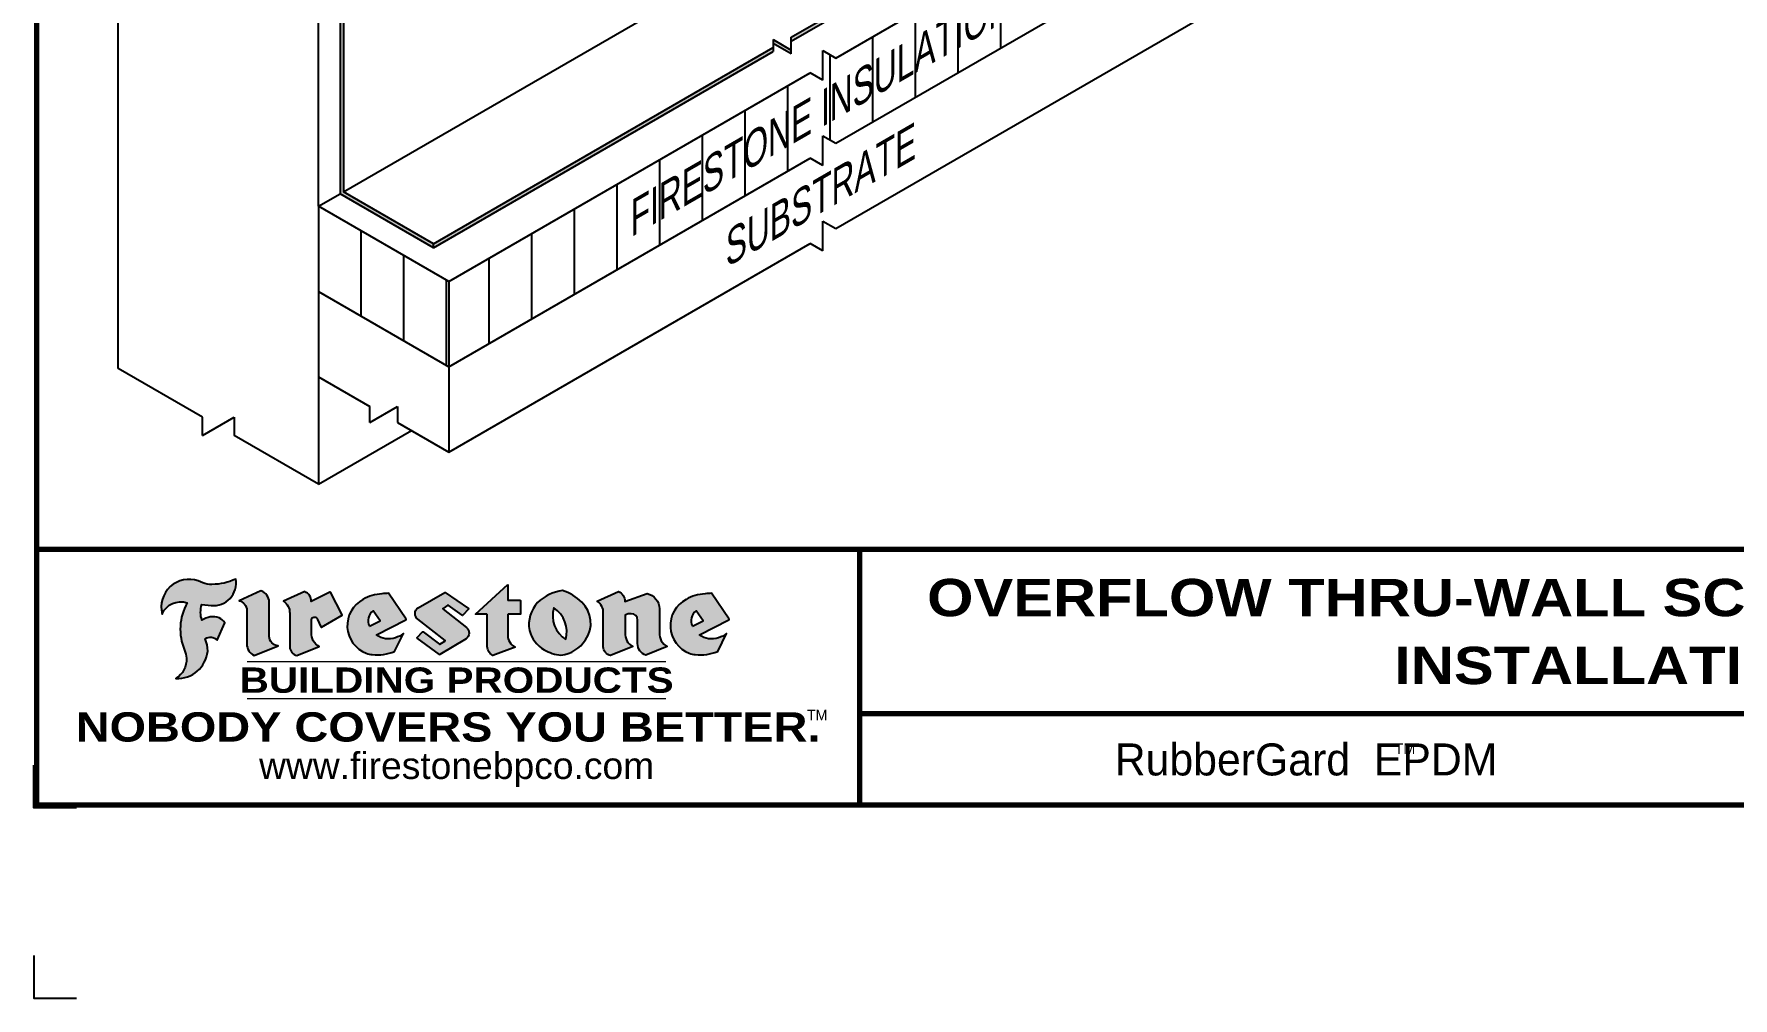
# Model space of a CAD drawing. Header units: inches. Extents: x 277.4 to 297.5, y 38.5 to 55.2.
# Drawn here: x 277.45 to 287.41, y 38.45 to 44.1 of the extents above; entities that cross this region are included whole.
import ezdxf
from ezdxf.enums import TextEntityAlignment as Align

# ---------------------------------------------------------------- set-up
doc = ezdxf.new("R2010")
doc.units = ezdxf.units.IN
doc.header["$MEASUREMENT"] = 0
doc.layers.get('0').update_dxf_attribs({"linetype": 'CONTINUOUS'})
doc.layers.get('DEFPOINTS').update_dxf_attribs({"linetype": 'CONTINUOUS'})
for name, color, linetype in [('FSBP-ANNO-NOTE', 7, 'CONTINUOUS'), ('FSBP-INSULATION', 7, 'CONTINUOUS'), ('FSBP-MEMBRANE', 7, 'CONTINUOUS'), ('FSBP-SUBSTRATE-GENERIC', 9, 'CONTINUOUS'), ('FSBP-TTLB', 7, 'CONTINUOUS'), ('FSBP-TTLB-BORDER', 7, 'CONTINUOUS'), ('FSBP-TTLB-TEXT', 7, 'CONTINUOUS'), ('FSBP-WALL-CURB', 9, 'CONTINUOUS')]:
    doc.layers.add(name, color=color, linetype=linetype)
doc.styles.add('FSBP_ARIAL', font='arial.ttf')
doc.styles.add('FSBP_ARIAL_BOLD', font='')
doc.styles.add('FSBP_ARIAL_NAR', font='ARIALN.TTF')
doc.styles.add('FSBP_BANKGOTHIC', font='bgothm.ttf')
doc.styles.get('FSBP_ARIAL_BOLD').set_extended_font_data('Arial Black')

# ---------------------------------------------------------------- blocks, each defined once
blk = doc.blocks.new('TTLB-EPDM_2')
at = {"layer": 'FSBP-TTLB-TEXT'}
h = blk.add_hatch(color=1, dxfattribs=at)
edge = h.paths.add_edge_path()
edge.add_arc((1.037309769669573, -0.1982514792917306), 0.1319107607348553, 264.0410451462098, 370.3106169565175)
edge.add_arc((1.027551646585694, 0.1214293576525799), 0.3273056962876235, 270.05058356628535, 295.23459397187514, ccw=False)
edge.add_arc((1.022801957313345, -0.06680179986895154), 0.1391656561713503, 249.3281275763668, 272.0749124149863, ccw=False)
edge.add_line((0.9736743133014443, -0.1970076156048179), (0.9474927838574558, -0.1852745150568325))
edge.add_arc((0.8939498971398288, -0.3394262635682071), 0.1631857907024099, 70.84590087378872, 194.3325259843273)
edge.add_arc((0.8444260109029493, -0.4259936440910768), 0.1179914261095279, 70.96950098067128, 156.9641407594482, ccw=False)
edge.add_arc((1.153141409296894, -0.4684497516079468), 0.3110405457095052, 150.3231137483159, 203.2084295854517)
edge.add_arc((0.7562495500622943, -0.6412608153899899), 0.1218587156617311, 0.8849157075190988, 24.34668939894999, ccw=False)
edge.add_arc((0.7493781665697374, -0.6475258110744375), 0.1289731377238325, -58.36655102076742, 3.6216782311386737, ccw=False)
edge.add_arc((0.8256699029544474, -0.5792158350996106), 0.1783301886510354, 267.2205474105585, 354.1381621173521)
edge.add_arc((0.7903121048625305, -0.6011409294291745), 0.212787892960859, 0.9996158580669322, 21.00503380861244)
edge.add_arc((1.01880712263941, -0.5666691048185161), 0.05136395668415847, 40.82117713173261, 125.52727787225791, ccw=False)
edge.add_line((1.057676976260041, -0.5330924682126437), (1.102776947655911, -0.4308018311949837))
edge.add_arc((1.040858222524664, -0.4699705673995949), 0.07326744446031509, 32.31675181867256, 66.31481236598174)
edge.add_arc((1.032262518825329, -0.5063316993097662), 0.1102246948011782, 69.8179132332389, 125.254734720681)
edge.add_arc((1.127708877207287, -0.368959353531244), 0.1659710644737306, 164.1569669952081, 196.5811013160487, ccw=False)
edge.add_line((0.9680425188342383, -0.3236487780942383), (1.023615334387159, -0.3294494641845773))
h = blk.add_hatch(color=1, dxfattribs=at)
edge = h.paths.add_edge_path()
edge.add_line((1.275239419159561, -0.6223407783464694), (1.415345367376062, -0.5660418822574371))
edge.add_arc((1.421019305783958, -0.5090099247487757), 0.05731350411836949, 181.9717871001989, 264.31851000495806, ccw=False)
edge.add_line((1.363739737527226, -0.5109819325197265), (1.363412352251203, -0.3102363679013962))
edge.add_arc((1.294263659668751, -0.3103491388303989), 0.06914878453844908, 0.0934405599591014, 72.42834396969012)
edge.add_line((1.315139561173908, -0.2444268274366692), (1.186839444240604, -0.3024209471341379))
edge.add_arc((1.175246268095289, -0.3585110609420917), 0.05727567197445628, -0.017399788185912257, 78.322067691347, ccw=False)
edge.add_line((1.232521937428658, -0.3585284546236807), (1.232574268422297, -0.555126496687123))
edge.add_arc((1.305699496415486, -0.5558575689677219), 0.07312888236350451, 179.4272023230205, 245.3845503102953)
h = blk.add_hatch(color=1, dxfattribs=at)
edge = h.paths.add_edge_path()
edge.add_line((1.792026821926584, -0.3839679064720229), (1.722158956877934, -0.2518542302253621))
edge.add_arc((1.720119655279638, -0.2529327078887852), 0.002306916790721817, 27.87197133405656, 117.3766794470751)
edge.add_line((1.719058846382097, -0.250884159729182), (1.610638460368705, -0.3070279753467702))
edge.add_arc((1.547088841662962, -0.3061026658494403), 0.06355635479880145, 359.165808011073, 425.8793658831422)
edge.add_line((1.573061729235633, -0.2480956029480268), (1.446879247402876, -0.3051325108639702))
edge.add_arc((1.407812067100189, -0.370357133046621), 0.07602957263902092, -3.441403975725109, 59.07992244284969, ccw=False)
edge.add_line((1.483704536400296, -0.3749210150788969), (1.483704536400296, -0.5723838140635706))
edge.add_arc((1.54053746518044, -0.568254406115083), 0.05698275005415228, 184.1557352478595, 255.3066498366543)
edge.add_line((1.526084036778343, -0.6233736605654059), (1.657291340682093, -0.570650514527486))
edge.add_arc((1.688298576827198, -0.5021390388423987), 0.0752015358480571, 207.5160880841914, 245.649226723163, ccw=False)
edge.add_arc((1.721050197024907, -0.4914488168456328), 0.1093332836229113, 179.4823365255141, 204.5537900001094, ccw=False)
edge.add_line((1.611721375809452, -0.4904610114968335), (1.611721375809452, -0.4126404716788983))
edge.add_arc((1.628589765097195, -0.414159299036043), 0.01693662875851176, 28.356188110622725, 174.8549701683585, ccw=False)
edge.add_arc((1.627340435522395, -0.4197189881350504), 0.02111886817708033, 22.216893572439517, 40.10213956426492, ccw=False)
edge.add_line((1.646891420738257, -0.4117336534413738), (1.666638796144639, -0.4549750258192233))
edge.add_arc((1.668737246926742, -0.4540167099035481), 0.002306916790685496, 204.545128184284, 299.6323508190091)
edge.add_line((1.669877862091766, -0.4560219186518992), (1.791128135493295, -0.3870515928837648))
edge.add_line((1.791128135493295, -0.3870515928837648), (1.792026821926584, -0.3839679064720229))
h = blk.add_hatch(color=1, dxfattribs=at)
h.paths.add_polyline_path([(2.063388732080512, -0.2583237030618903, 0.02524281661523788), (2.025024361750752, -0.2610532129309178, 0.1213611957758757), (1.901773912052249, -0.3008158885520373, 0.6151668103976068), (1.93274136141747, -0.6099060679591872, 0.05306812109568645), (1.967936229862175, -0.617865745600497, 0.1150932231766138), (2.099126721549737, -0.5994933789882708), (2.151195569562105, -0.4944891916583316, -0.08755405562188731), (2.104230609512001, -0.5187113292177372, -0.265591761123442), (1.992692314386659, -0.5010701623316862), (2.165347897647223, -0.4141184325909109, 0.4518949533370738), (2.166222728871162, -0.4107679608846269)])
h.paths.add_polyline_path([(2.014217313945437, -0.4188965037300676), (1.951113654018855, -0.4515330109460507, -0.3720533890450154), (1.973177450672722, -0.3607130665457561)], flags=16)
h = blk.add_hatch(color=1, dxfattribs=at)
edge = h.paths.add_edge_path()
edge.add_arc((2.260407392426802, -0.3775796671688782), 0.04152450223225729, 123.20805433950699, 232.2027298779723, ccw=False)
edge.add_line((2.237665217914071, -0.3428366421988329), (2.393535971665983, -0.2540943745380986))
edge.add_arc((2.394677353533142, -0.2560991469722482), 0.002306916790741334, 55.64644466176611, 119.65426054492559, ccw=False)
edge.add_line((2.395979141996861, -0.2541946229174954), (2.531809646140459, -0.3470380726374032))
edge.add_arc((2.530468902927946, -0.3489153772789875), 0.002306916790700397, -42.731101238422525, 54.4661353739603, ccw=False)
edge.add_line((2.532163440279987, -0.3504807552658491), (2.498457913851155, -0.3869673252714421))
edge.add_arc((2.496763376499139, -0.3854019472845934), 0.002306916790672934, 233.7527076894875, 317.26889876138785, ccw=False)
edge.add_line((2.495399362263356, -0.38726241234572), (2.413849913492982, -0.3274738082119626))
edge.add_arc((2.412485899257181, -0.3293342732731342), 0.002306916790720064, 53.75270768979358, 124.4135619297835)
edge.add_line((2.41118211687575, -0.3274311136421062), (2.382933981293377, -0.346782838468144))
edge.add_arc((2.38423776367478, -0.3486859980991606), 0.002306916790694898, 124.4135619293799, 231.8459020253626)
edge.add_line((2.382812599816248, -0.3505000469010184), (2.519899969301207, -0.4581994452042721))
edge.add_arc((2.494247019847682, -0.4908523236374461), 0.04152450223225742, -55.21225898295222, 51.84590202520428, ccw=False)
edge.add_line((2.517938320565804, -0.5249552055672808), (2.364434947484597, -0.6179520922513717))
edge.add_arc((2.36323960192349, -0.6159790200102006), 0.002306916790726996, 233.2955624372927, 301.20872157023314, ccw=False)
edge.add_line((2.361860787187538, -0.6178285429225383), (2.231266621301074, -0.5204709167214361))
edge.add_arc((2.232647938930649, -0.5186232623475259), 0.002306916790697672, 135.5134179846393, 233.21798691998708, ccw=False)
edge.add_line((2.231002150870836, -0.5170067083764565), (2.262839375599356, -0.4845937328397696))
edge.add_arc((2.264485163659225, -0.4862102868108537), 0.002306916790748497, 53.0352839999411, 135.513417985369, ccw=False)
edge.add_line((2.265872365996302, -0.4843670465239001), (2.361834678328762, -0.5565872257804898))
edge.add_arc((2.363221880665761, -0.5547439854936304), 0.002306916790627066, 233.0352840000685, 302.2362632414394)
edge.add_line((2.36445241715569, -0.5566953042850713), (2.39428499383348, -0.5378823484768844))
edge.add_arc((2.393054457343549, -0.5359310296853765), 0.002306916790685166, 302.2362632406177, 412.2027298768422)
edge.add_line((2.394468296066179, -0.5341081404551886), (2.234958295420142, -0.4103916733127022))
h = blk.add_hatch(color=1, dxfattribs=at)
edge = h.paths.add_edge_path()
edge.add_line((2.763460561272041, -0.2072496393923444), (2.763460561272041, -0.2969520779963801))
edge.add_arc((2.765767478062699, -0.2969520779963943), 0.00230691679065842, 179.9999999996471, 269.9999999996471)
edge.add_line((2.765767478062685, -0.2992589947870528), (2.835417693520355, -0.2992589947870528))
edge.add_arc((2.835417693520355, -0.3015659115777538), 0.002306916790701052, 0, 90, ccw=False)
edge.add_line((2.837724610311056, -0.3015659115777538), (2.837724610311056, -0.3790761307453892))
edge.add_arc((2.83541769352037, -0.3790761307453749), 0.002306916790686842, 269.99999999964706, 359.99999999964706, ccw=False)
edge.add_line((2.835417693520355, -0.3813830475360618), (2.765767478062685, -0.3813830475360618))
edge.add_arc((2.765767478062699, -0.3836899643267202), 0.00230691679065842, 90.00000000035294, 180.0000000003529)
edge.add_line((2.763460561272041, -0.3836899643267344), (2.763460561272041, -0.5033995910642801))
edge.add_arc((2.836735953378943, -0.5071368822038516), 0.07337063740681413, 177.0802527808789, 245.3249543133826)
edge.add_line((2.806105814540615, -0.5738080530967267), (2.674529557384915, -0.6226036013049594))
edge.add_arc((2.708610405062069, -0.564298408791804), 0.06753517344606039, 177.0345319916277, 239.6926428024901, ccw=False)
edge.add_line((2.641165668230087, -0.560804539009709), (2.641165668230087, -0.3836899643267344))
edge.add_arc((2.638858751439429, -0.3836899643267202), 0.00230691679065842, 359.9999999996471, 449.999999999647)
edge.add_line((2.638858751439443, -0.3813830475360618), (2.572857950769389, -0.3813830475360618))
edge.add_line((2.572857950769389, -0.3813830475360618), (2.763460561272041, -0.2072496393923444))
h = blk.add_hatch(color=1, dxfattribs=at)
edge = h.paths.add_edge_path(flags=16)
edge.add_arc((2.940363509127394, -0.4847985213681437), 0.1684614578629418, 344.5558804047865, 417.0140046669545)
edge.add_arc((3.194458079644619, -0.3883534532477785), 0.1684614578629414, 164.5558804047864, 237.0140046669546)
edge = h.paths.add_edge_path()
edge.add_arc((3.069375116502199, -0.4399344555144872), 0.1828726885096673, 136.0914512150047, 191.213418978326)
edge.add_arc((3.064939550433406, -0.4318234379590333), 0.1803148804748503, 194.0167254156723, 240.6663730831859)
edge.add_arc((3.098047041778981, -0.3845058757092554), 0.2378525180183701, 239.2975390661776, 264.2889872773176)
edge.add_arc((3.04884478212623, -0.4190232383793012), 0.203760689247156, 277.1986764832036, 326.503572961274)
edge.add_arc((3.077739326803546, -0.4341046616465112), 0.171374865791709, 325.3768876809902, 406.3828327799087)
edge.add_arc((3.011839488065919, -0.4896144380417797), 0.2571945645850002, 44.28462553519766, 73.82901434867304)
edge.add_arc((3.117152499586992, -0.4983433120546693), 0.2579560664039132, 97.50292863483666, 134.1039137579027)
h = blk.add_hatch(color=1, dxfattribs=at)
edge = h.paths.add_edge_path()
edge.add_line((3.322690228557462, -0.5721896537377091), (3.322690228557462, -0.3749210150788969))
edge.add_arc((3.246797759257384, -0.3703571330465745), 0.076029572638996, 356.5585960242387, 419.0799224428129)
edge.add_line((3.285864939560099, -0.3051325108639702), (3.412047421392799, -0.2480956029480268))
edge.add_arc((3.386074533820159, -0.3061026658494941), 0.06355635479883807, 0.3962622833877276, 65.87936588318718, ccw=False)
edge.add_line((3.449629368605429, -0.3056631084210863), (3.580526418688805, -0.2593848434574539))
edge.add_arc((3.555744121700958, -0.3530904070730321), 0.09692726601172152, 2.366977007666776, 75.18615851992018, ccw=False)
edge.add_line((3.652588689330287, -0.3490873311063041), (3.652588689330287, -0.4883770011386872))
edge.add_arc((3.761877549389556, -0.4914934052703811), 0.1093332836229047, 178.3666365323574, 204.5537900000422)
edge.add_arc((3.729125929191727, -0.5021836272670953), 0.07520153584796169, 207.5160880841711, 245.2240541443093)
edge.add_line((3.697611150971852, -0.5704631245385627), (3.572585913552643, -0.6207021253773775))
edge.add_arc((3.59534718600759, -0.5526356419907701), 0.07177131519198746, 180.3328587115751, 251.51018566665869, ccw=False)
edge.add_line((3.523577081955409, -0.5530525936986663), (3.523577081955409, -0.4153032515383615))
edge.add_arc((3.486319529276879, -0.4148773504126441), 0.0372599868942854, 359.3450650296066, 449.0500281941028)
edge.add_arc((3.482769874121713, -0.4419622099033496), 0.06447454900600783, 86.29402372314017, 119.8211331593848)
edge.add_line((3.450707067966732, -0.3860252459975726), (3.450707067966732, -0.4904610114968335))
edge.add_arc((3.560035889182251, -0.491448816845647), 0.1093332836229751, 179.4823365255069, 204.5537900001023)
edge.add_arc((3.527284268984408, -0.5021390388424952), 0.07520153584796385, 207.5160880841699, 245.6492267231416)
edge.add_line((3.496277032839316, -0.570650514527486), (3.365069728935509, -0.6233736605654059))
edge.add_arc((3.37950248606194, -0.5682868177318081), 0.05694615642555727, 183.9298782390169, 255.318496325343, ccw=False)
h = blk.add_hatch(color=1, dxfattribs=at)
h.paths.add_polyline_path([(3.957695472291277, -0.2583237030618903, 0.02524281661523822), (3.919331101961575, -0.2610532129309178, 0.1085638477195505), (3.807890832595604, -0.2939221658134414, 0.6425897848490651), (3.827048101628293, -0.6099060679591872, 0.05306812109569052), (3.862242970072884, -0.617865745600497, 0.1150932231766133), (3.993433461760503, -0.5994933789882708), (4.045502309772871, -0.4944891916583316, -0.08755405562189084), (3.998537349722767, -0.5187113292177372, -0.2655917611234366), (3.886999054597368, -0.5010701623316862), (4.059654637857989, -0.4141184325909109, 0.4518949533370731), (4.060529469081928, -0.4107679608846269)])
h.paths.add_polyline_path([(3.90852405415626, -0.4188965037300676), (3.845420394229677, -0.4515330109460507, -0.3720533890450147), (3.867484190883488, -0.3607130665457561)], flags=16)
at = {"layer": 'DEFPOINTS', "color": 1}
blk.add_lwpolyline([(0.234375, -1.515625), (-0.015625, -1.515625), (-0.015625, -1.265625)], dxfattribs=at)
at = {"layer": 'DEFPOINTS', "linetype": 'Continuous', "ltscale": 1.75}
blk.add_lwpolyline([(-0.015625, -2.380833333333342), (-0.015625, -2.630833333333342), (0.234375, -2.630833333333342)], dxfattribs=at)
at = {"layer": 'FSBP-TTLB', "const_width": 0.03125}
for points in [[(0, 0), (0, -1.5), (20, -1.5), (20, 0), (0, 0)], [(4.825208527206769, 0), (4.825208527206769, -0.9643749050531198)], [(4.825208527206769, -0.9643749050531198), (15.84028770518938, -0.9643749050531198)], [(4.825208527206769, -0.9643749050531198), (4.825208527206769, -1.5)]]:
    blk.add_lwpolyline(points, dxfattribs=at)
at = {"layer": 'FSBP-TTLB-BORDER', "const_width": 0.03125}
blk.add_lwpolyline([(20, 0), (20, 13), (0, 13), (0, 0)], dxfattribs=at)
at = {"layer": 'FSBP-TTLB-TEXT', "color": 1}
blk.add_line((0.7358432058323388, -0.379822754145593), (0.7358432058323388, -0.379822754145593), dxfattribs=at)
for points in [[(1.023615323725323, -0.3294494630716969, 0.5000510906601082), (1.167090420776901, -0.1746414942047778, -0.1103304102359608), (1.027840608309816, -0.2058762110801382, -0.09957876667165425), (0.9736743133014443, -0.1970076156048179), (0.9474927838574558, -0.1852745150568325, 0.5978159689075124), (0.7358432058323388, -0.379822754145593, -0.3938834584182213), (0.8828996422548698, -0.3144510229727047, 0.2349406564350952), (0.86727108227484, -0.5910237178633082, -0.1027304183841549), (0.8780937320133262, -0.6393788197974146, -0.2772692352614086), (0.8170223912655956, -0.7573362346216896, 0.3985429150902959), (1.003067614090241, -0.5974286950643517, 0.0875124847930418), (0.9889600163401155, -0.5248671157293501, -0.3874031597924062), (1.057676976260041, -0.5330924682126437), (1.102776947655911, -0.4308018311949837, 0.1494423498871741), (1.07029056398062, -0.4028746979725923, 0.2467195073738216), (0.9686394281704906, -0.4163228904100862, -0.1424285161541127), (0.9680425188342383, -0.3236487780942383), (1.023615334387159, -0.3294494641845773)], [(2.166222728871162, -0.4107679608846269), (2.063388732080512, -0.2583237030618903, 0.02524281661523788), (2.025024361750752, -0.2610532129309178, 0.1085638477195265), (1.913584092384895, -0.2939221658134414, 0.6425897848491228), (1.93274136141747, -0.6099060679591872, 0.05306812109568648), (1.967936229862175, -0.617865745600497, 0.1150932231766137), (2.099126721549737, -0.5994933789882708), (2.151195569562105, -0.4944891916583316, -0.0875540556218873), (2.104230609512001, -0.5187113292177372, -0.2655917611234418), (1.992692314386659, -0.5010701623316862), (2.165347897647223, -0.4141184325909109)], [(2.763460561272041, -0.2072496393923444), (2.763460561272041, -0.2969520779963801, 0.4142135623730958), (2.765767478062685, -0.2992589947870528), (2.835417693520355, -0.2992589947870528, -0.414213562373095), (2.837724610311056, -0.3015659115777538), (2.837724610311056, -0.3790761307453892, -0.4142135623730938), (2.835417693520355, -0.3813830475360618), (2.765767478062685, -0.3813830475360618, 0.4142135623730958), (2.763460561272041, -0.3836899643267344), (2.763460561272041, -0.5033995910642801, 0.3068985753588853), (2.806105814540615, -0.5738080530967267), (2.674529557384915, -0.6226036013049594, -0.2804194150632976), (2.641165668230087, -0.560804539009709), (2.641165668230087, -0.3836899643267344, 0.414213562373095), (2.638858751439443, -0.3813830475360618), (2.572857950769389, -0.3813830475360618), (2.763460561272041, -0.2072496393923444)], [(4.060529469081928, -0.4107679608846269), (3.957695472291277, -0.2583237030618903, 0.02524281661523788), (3.919331101961575, -0.2610532129309178, 0.1085638477195265), (3.807890832595604, -0.2939221658134414, 0.6425897848491228), (3.827048101628293, -0.6099060679591872, 0.05306812109568648), (3.862242970072884, -0.617865745600497, 0.1150932231766137), (3.993433461760503, -0.5994933789882708), (4.045502309772871, -0.4944891916583316, -0.0875540556218873), (3.998537349722767, -0.5187113292177372, -0.2655917611234418), (3.886999054597368, -0.5010701623316862), (4.059654637857989, -0.4141184325909109)], [(4.059654637857989, -0.4141184325909109, 0.4518949533370731), (4.060529469081928, -0.4107679608846269, 0.4518949533370731)]]:
    blk.add_lwpolyline(points, format="xyb", dxfattribs=at)
for points in [[(1.275239419159561, -0.6223407783464694), (1.415345367376062, -0.5660418822574371, -0.3756100036733062), (1.363739737527226, -0.5109819325197265), (1.363412352251203, -0.3102363679013962, 0.3265360292958048), (1.315139561173908, -0.2444268274366692), (1.186839444240604, -0.3024209471341379, -0.3557863980845349), (1.232521937428658, -0.3585284546236807), (1.232574268422297, -0.555126496687123, 0.2960110723418457)], [(1.792026821926584, -0.3839679064720229), (1.722158956877934, -0.2518542302253621, 0.4116839150163434), (1.719058846382097, -0.250884159729182), (1.610638460368705, -0.3070279753467702, 0.2996033003794034), (1.573061729235633, -0.2480956029480268), (1.446879247402876, -0.3051325108639702, -0.2797757560995365), (1.483704536400296, -0.3749210150788969), (1.483704536400296, -0.5723838140635706, 0.320828638474519), (1.526084036778343, -0.6233736605654059), (1.657291340682093, -0.570650514527486, -0.1679398621276611), (1.621603752698661, -0.5368819723450571, -0.1098333365370753), (1.611721375809452, -0.4904610114968335), (1.611721375809452, -0.4126404716788983, -0.743334502655012), (1.64349420176768, -0.4061152228778298, -0.07819791644735608), (1.646891420738257, -0.4117336534413738), (1.666638796144639, -0.4549750258192233, 0.4404648714563479), (1.669877862091766, -0.4560219186518992), (1.791128135493295, -0.3870515928837648)], [(2.234958295420142, -0.4103916733127022, -0.5150044486718882), (2.237665217914071, -0.3428366421988329), (2.393535971665983, -0.2540943745380986, -0.2867822934100265), (2.395979141996861, -0.2541946229174954), (2.531809646140459, -0.3470380726374032, -0.4515027974650387), (2.532163440279987, -0.3504807552658491), (2.498457913851155, -0.3869673252714421, -0.3814439164929681), (2.495399362263356, -0.38726241234572), (2.413849913492982, -0.3274738082119626, 0.3184718635035665), (2.41118211687575, -0.3274311136421062), (2.382933981293377, -0.346782838468144, 0.5064094529656681), (2.382812599816248, -0.3505000469010184), (2.519899969301207, -0.4581994452042721, -0.5043597839115849), (2.517938320565804, -0.5249552055672808), (2.364434947484597, -0.6179520922513717, -0.3053163970316367), (2.361860787187538, -0.6178285429225383), (2.231266621301074, -0.5204709167214361, -0.4541703869768119), (2.231002150870836, -0.5170067083764565), (2.262839375599356, -0.4845937328397696, -0.3762644290664977), (2.265872365996302, -0.4843670465239001), (2.361834678328762, -0.5565872257804898, 0.3114700032088108), (2.36445241715569, -0.5566953042850713), (2.39428499383348, -0.5378823484768844, 0.520381097387146), (2.394468296066179, -0.5341081404551886)], [(2.937624918725987, -0.3131105398334029, 0.2452625673097023), (2.889993533867141, -0.4754966266250307, 0.2064059665179019), (2.976604338974084, -0.5890186876871866, 0.1094800500670344), (3.074378098474654, -0.6211778035979165, 0.2185147641853038), (3.218764944843201, -0.5314757029352819, 0.3689489483072479), (3.195959963110113, -0.3100352223135445, 0.1296305888694145), (3.0834694040758, -0.242595816912754, 0.1610736375384317)], [(3.322690228557462, -0.5721896537377091), (3.322690228557462, -0.3749210150788969, 0.2797757560995341), (3.285864939560099, -0.3051325108639702), (3.412047421392799, -0.2480956029480268, -0.2937618496109166), (3.449629368605429, -0.3056631084210863), (3.580526418688805, -0.2593848434574539, -0.3288760160581939), (3.652588689330287, -0.3490873311063041), (3.652588689330287, -0.4883770011386872, 0.114762897203527), (3.662431105063263, -0.536926560769686, 0.166032965990522), (3.697611150971852, -0.5704631245385627), (3.572585913552643, -0.6207021253773775, -0.3209557512194564), (3.523577081955409, -0.5530525936986663), (3.523577081955409, -0.4153032515383615, 0.4127061514896111), (3.48693727661589, -0.3776224848030694, 0.1473421876160361), (3.450707067966732, -0.3860252459975726), (3.450707067966732, -0.4904610114968335, 0.1098333365370753), (3.460589444855941, -0.5368819723450855, 0.1679398621276611), (3.496277032839316, -0.570650514527486), (3.365069728935509, -0.6233736605654059, -0.3219729545308964), (3.322690228557462, -0.5721896537377091, 29.1476284739)], [(1.951113654018855, -0.4515330109460507), (2.014217313945437, -0.4188965037300676), (1.973177450672722, -0.3607130665457561, 0.3720533890450154)], [(3.10274193015772, -0.5296595419651595, 0.3271311138286319), (3.032079658614293, -0.3434924326507627, 0.3271311138286322)], [(3.845420394229677, -0.4515330109460507), (3.90852405415626, -0.4188965037300676), (3.867484190883488, -0.3607130665457561, 0.3720533890450154)]]:
    blk.add_lwpolyline(points, format="xyb", close=True, dxfattribs=at)
at = {"layer": 'FSBP-TTLB-TEXT', "const_width": 0.0078125}
for points in [[(1.233926579809207, -0.6584455781731435), (3.691229482685259, -0.6584455781731577)], [(1.233926579809207, -0.8761560960495984), (3.691229482685259, -0.8761560960495842)]]:
    blk.add_lwpolyline(points, dxfattribs=at)
at = {"layer": 'FSBP-TTLB-TEXT', "color": 1}
for centre, start, end in [((1.789987520328282, -0.3850463841354355), 299.6323508193319, 27.87197133380463), ((2.164310260790558, -0.412058050385383), 296.7304547840455, 34.00233684987403)]:
    blk.add_arc(centre, 0.00230691679068068, start, end, dxfattribs=at)
at = {"layer": 'FSBP-TTLB-TEXT', "lineweight": 18, "style": 'FSBP_ARIAL_BOLD'}
blk.add_text('BUILDING PRODUCTS', height=0.1484375, dxfattribs=at).set_placement((2.462578031247233, -0.7673008371113639), align=Align.MIDDLE_CENTER)
at = {"layer": 'FSBP-TTLB-TEXT', "color": 1}
for s, height, style, p in [('NOBODY COVERS YOU BETTER.', 0.171875, 'FSBP_ARIAL_BOLD', (2.412604263603384, -1.041650450587369)), ('TM', 0.0625, 'FSBP_BANKGOTHIC', (4.576671173373001, -0.9725745042934193))]:
    blk.add_text(s, height=height, dxfattribs=dict(at, style=style)).set_placement(p, align=Align.MIDDLE_CENTER)
at = {"layer": 'FSBP-TTLB-TEXT'}
for s, height, style, p in [('www.firestonebpco.com', 0.15625, 'FSBP_ARIAL', (2.462578031247233, -1.268657306740124)), ('RubberGard  EPDM', 0.1875, 'FSBP_BANKGOTHIC', (7.443365678241776, -1.23218745252656)), ('TM', 0.0625, 'FSBP_BANKGOTHIC', (8.023397742165457, -1.169706269210366))]:
    blk.add_text(s, height=height, dxfattribs=dict(at, style=style)).set_placement(p, align=Align.MIDDLE_CENTER)
for tag, height, style, p in [('MAXIMUM_WARRANTY', 0.1875, 'FSBP_ARIAL_BOLD', (18.03987100774941, 0.2240244307510579)), ('ACCPT_SYSTEMS', 0.21875, 'FSBP_ARIAL', (12.49438170418193, -1.23218745252656))]:
    blk.add_attdef(tag, text='', height=height, dxfattribs=dict(at, style=style)).set_placement(p, align=Align.MIDDLE_LEFT)
for tag, height, style, p in [('DETAIL_DESCP_LINE_1', 0.21875, 'FSBP_ARIAL_BOLD', (10.33118450231211, -0.2831249841755152)), ('DETAIL_DESCP_LINE_2', 0.21875, 'FSBP_ARIAL_BOLD', (10.33118450231211, -0.6812499208775904)), ('ISSUE_REV_DATE', 0.21875, 'FSBP_ARIAL', (16.84069633627263, -0.7282559425942452)), ('DETAIL_NUMBER', 0.4375, 'FSBP_ARIAL', (18.91941590748775, -0.8931630692489421))]:
    blk.add_attdef(tag, text='', height=height, dxfattribs=dict(at, style=style)).set_placement(p, align=Align.MIDDLE_CENTER)

msp = doc.modelspace()

# ---------------------------------------------------------------- hatches: boundary and pattern name
at = {"layer": 'FSBP-INSULATION'}
h = msp.add_hatch(dxfattribs=at)
h.set_pattern_fill('LINE', color=256, scale=2, angle=90, style=0)
h.set_pattern_definition([(90, (127.6162958935235, 25.63341921984609), (-0.25, 1.530757942277972e-17), [])])
h.paths.add_polyline_path([(279.8792398924555, 42.6505019092487), (279.8792398924554, 42.15050190924851), (281.9983415481989, 43.37396582063211), (282.073467322744, 43.33059193447544), (282.073467322744, 43.50408747910207), (282.1485930972892, 43.46071359294541), (284.520777488435, 44.83029488974094), (284.520777488435, 45.33029488974113), (282.1485930972892, 43.96071359294557), (282.073467322744, 44.00408747910223), (282.073467322744, 43.83059193447558), (281.998341548199, 43.87396582063225)])
h.paths.add_polyline_path([(279.1151293548459, 43.09166133382815), (279.1151293548459, 42.59166133382783), (279.8792398924554, 42.15050190924853), (279.8792398924554, 42.65050190924863)])
h.paths.add_polyline_path([(280.8881186452703, 42.84728675251153), (283.3294832870974, 44.19213500189512), (283.3294832870974, 44.52819243816926), (280.8881186452703, 43.18334418878566)], flags=24)
at = {"layer": 'FSBP-MEMBRANE'}
h = msp.add_hatch(color=256, dxfattribs=at)
h.paths.add_polyline_path([(278.6646671437618, 45.77116165984292), (278.6646671437619, 45.74866165984285), (279.2423708709812, 45.41512425742096), (279.2423708709812, 44.38074812903576), (279.2618564425665, 44.36949812903571), (279.2618564425664, 45.42637425742105)])
h.paths.add_polyline_path([(279.3208534459889, 44.33543619322838), (279.3013678744037, 44.34668619322841), (279.1833738675588, 44.27856232161377), (279.202859439144, 44.26731232161373)])
h.paths.add_polyline_path([(279.2618564425665, 44.2332503858064), (279.2423708709812, 44.2445003858065), (279.2423708709812, 43.16512425742119), (279.7899750576448, 42.84896483284156), (279.7899750576447, 42.87146483284157), (279.2618564425664, 43.17637425742109)])
h.paths.add_polyline_path([(281.7821603134065, 43.99915352653122), (281.7821603134065, 44.02165352653125), (279.7899750576447, 42.87146483284155), (279.7899750576447, 42.8489648328416)])
h.paths.add_polyline_path([(281.7821603134065, 44.06850365361775), (281.7821603134065, 44.04600365361775), (281.8876198975379, 43.98511653433084), (281.8876198975379, 44.00761653433084)])
h.paths.add_polyline_path([(284.3042711374887, 45.45529488974123), (284.3042711374887, 45.47779488974123), (281.8876198975379, 44.08254064581811), (281.8876198975379, 44.06004064581812)])

# ---------------------------------------------------------------- linework, layer by layer
at = {"layer": 'FSBP-INSULATION', "linetype": 'Continuous'}
for p, q in [((282.1485930972891, 43.96071359294555), (284.520777488435, 45.33029488974111)), ((282.1485930972891, 43.4607135929454), (284.520777488435, 44.83029488974095)), ((282.073467322744, 43.83059193447556), (282.073467322744, 44.00408747910222)), ((282.073467322744, 44.00408747910222), (282.1485930972891, 43.96071359294558)), ((279.8792398924554, 42.65050190924867), (281.9983415481989, 43.87396582063224)), ((282.073467322744, 43.83059193447559), (281.9983415481989, 43.87396582063226)), ((282.073467322744, 43.33059193447541), (282.073467322744, 43.50408747910207)), ((282.073467322744, 43.50408747910207), (282.1485930972891, 43.46071359294542)), ((279.8792398924554, 42.15050190924852), (281.9983415481989, 43.37396582063208)), ((282.073467322744, 43.33059193447544), (281.9983415481989, 43.37396582063211)), ((279.1151293548459, 43.09166133382806), (279.2423708709812, 43.16512425742084)), ((279.8792398924554, 42.65050190924862), (279.1151293548459, 43.09166133382814)), ((279.1151293548459, 43.09166133382803), (279.1151293548458, 42.59166133382782)), ((279.8792398924554, 42.65050190924867), (279.8792398924554, 42.15050190924852)), ((279.1151293548459, 42.59166133382782), (279.8792398924554, 42.15050190924852))]:
    msp.add_line(p, q, dxfattribs=at)
at = {"layer": 'FSBP-MEMBRANE', "linetype": 'Continuous'}
for p, q in [((279.2618564425665, 43.17637425742111), (283.7761525224105, 45.78270431432084)), ((281.8876198975379, 44.0825406458181), (284.3042711374887, 45.47779488974123)), ((281.8876198975379, 44.06004064581809), (284.3042711374887, 45.45529488974121)), ((279.2423708709812, 44.2445003858065), (279.2423708709812, 43.16512425742112)), ((279.2618564425665, 44.23325038580644), (279.2618564425665, 43.17637425742111)), ((281.7821603134065, 44.06850365361775), (281.8876198975379, 44.00761653433086)), ((281.7821603134065, 44.06850365361775), (281.7821603134065, 43.9991535265312)), ((281.8876198975379, 43.98511653433086), (281.7821603134065, 44.04600365361775)), ((281.8876198975379, 43.98511653433083), (281.8876198975379, 44.0825406458181)), ((279.7899750576447, 42.87146483284157), (281.7821603134065, 44.02165352653121)), ((279.7899750576447, 42.8489648328416), (281.7821603134065, 43.9991535265312)), ((279.7899750576447, 42.8489648328416), (279.2423708709812, 43.16512425742118))]:
    msp.add_line(p, q, dxfattribs=at)
at = {"layer": 'FSBP-MEMBRANE'}
for p, q in [((279.7899750576447, 42.87146483284157), (279.2618564425665, 43.17637425742111)), ((279.7899750576447, 42.8489648328416), (279.7899750576447, 42.87146483284157))]:
    msp.add_line(p, q, dxfattribs=at)
at = {"layer": 'FSBP-SUBSTRATE-GENERIC', "linetype": 'Continuous'}
for p, q in [((282.1485930972891, 42.96071359294562), (284.520777488435, 44.33029488974125)), ((282.073467322744, 42.91733970678901), (282.073467322744, 43.00408747910232)), ((282.073467322744, 43.00408747910232), (282.1485930972891, 42.96071359294568)), ((279.8792398924554, 41.6505019092486), (281.9983415481991, 42.87396582063228)), ((282.073467322744, 42.83059193447569), (281.9983415481989, 42.87396582063236)), ((282.073467322744, 42.83059193447569), (282.073467322744, 42.91733970678901)), ((279.8792398924554, 42.15050190924852), (279.8792398924554, 41.65050190924865)), ((279.1151293548459, 42.09166133382814), (279.4161026204516, 41.91789433791178)), ((279.4161026204516, 41.82426890516494), (279.5782666268498, 41.91789433791179)), ((279.4161026204516, 41.82426890516494), (279.4161026204516, 41.91789433791179)), ((279.5782666268498, 41.91789433791179), (279.5782666268498, 41.82426890516494)), ((279.5782666268498, 41.82426890516496), (279.8792398924555, 41.65050190924859))]:
    msp.add_line(p, q, dxfattribs=at)
at = {"layer": 'FSBP-WALL-CURB', "linetype": 'Continuous'}
for p, q in [((279.1151293548459, 43.09166133382811), (279.1151293548459, 45.34166133382811)), ((277.940236328822, 42.140987234932), (277.940236328822, 44.22672819972323)), ((279.1151293548458, 42.59166133382782), (279.1151293548459, 41.46266243008805)), ((278.4350533421654, 41.85530449907856), (277.9402363288219, 42.14098723493204)), ((278.4350533421654, 41.74834516594152), (278.6203123415024, 41.85530449907858)), ((278.4350533421654, 41.74834516594152), (278.4350533421654, 41.85530449907847)), ((278.6203123415024, 41.85530449907844), (278.6203123415024, 41.74834516594152)), ((279.1151293548459, 41.46266243008805), (278.6203123415024, 41.74834516594157)), ((279.1151293548459, 41.46266243008805), (279.6598583844373, 41.77716188195811))]:
    msp.add_line(p, q, dxfattribs=at)

# ---------------------------------------------------------------- block references
ref = msp.add_blockref('TTLB-EPDM_2', (277.4627011304549, 41.08096216310233))
ref.add_attrib('DETAIL_DESCP_LINE_1', 'OVERFLOW THRU-WALL SCUPPER (NON-WELDED SLEEVE)', dxfattribs={"layer": 'FSBP-TTLB-TEXT', "height": 0.21875, "style": 'FSBP_ARIAL_BOLD'}).set_placement((287.793885632767, 40.79783717892681), align=Align.MIDDLE_CENTER)
ref.add_attrib('DETAIL_DESCP_LINE_2', 'INSTALLATION STEPS 3 & 4', dxfattribs={"layer": 'FSBP-TTLB-TEXT', "height": 0.21875, "style": 'FSBP_ARIAL_BOLD'}).set_placement((287.793885632767, 40.39971224222474), align=Align.MIDDLE_CENTER)

# ---------------------------------------------------------------- texts
at = {"layer": 'FSBP-ANNO-NOTE', "style": 'FSBP_ARIAL_NAR', "oblique": 30}
msp.add_text('FIRESTONE INSULATION', height=0.1875, rotation=30.00000000000054, dxfattribs=at).set_placement((282.0149870166613, 43.63357608632982), align=Align.MIDDLE)
at = {"layer": 'FSBP-ANNO-NOTE', "linetype": 'Continuous', "style": 'FSBP_ARIAL_NAR', "oblique": 30}
msp.add_text('SUBSTRATE', height=0.1875, rotation=30.00000000000054, dxfattribs=at).set_placement((282.0149870166613, 43.13357608632982), align=Align.MIDDLE)

doc.saveas('drawing.dxf')
